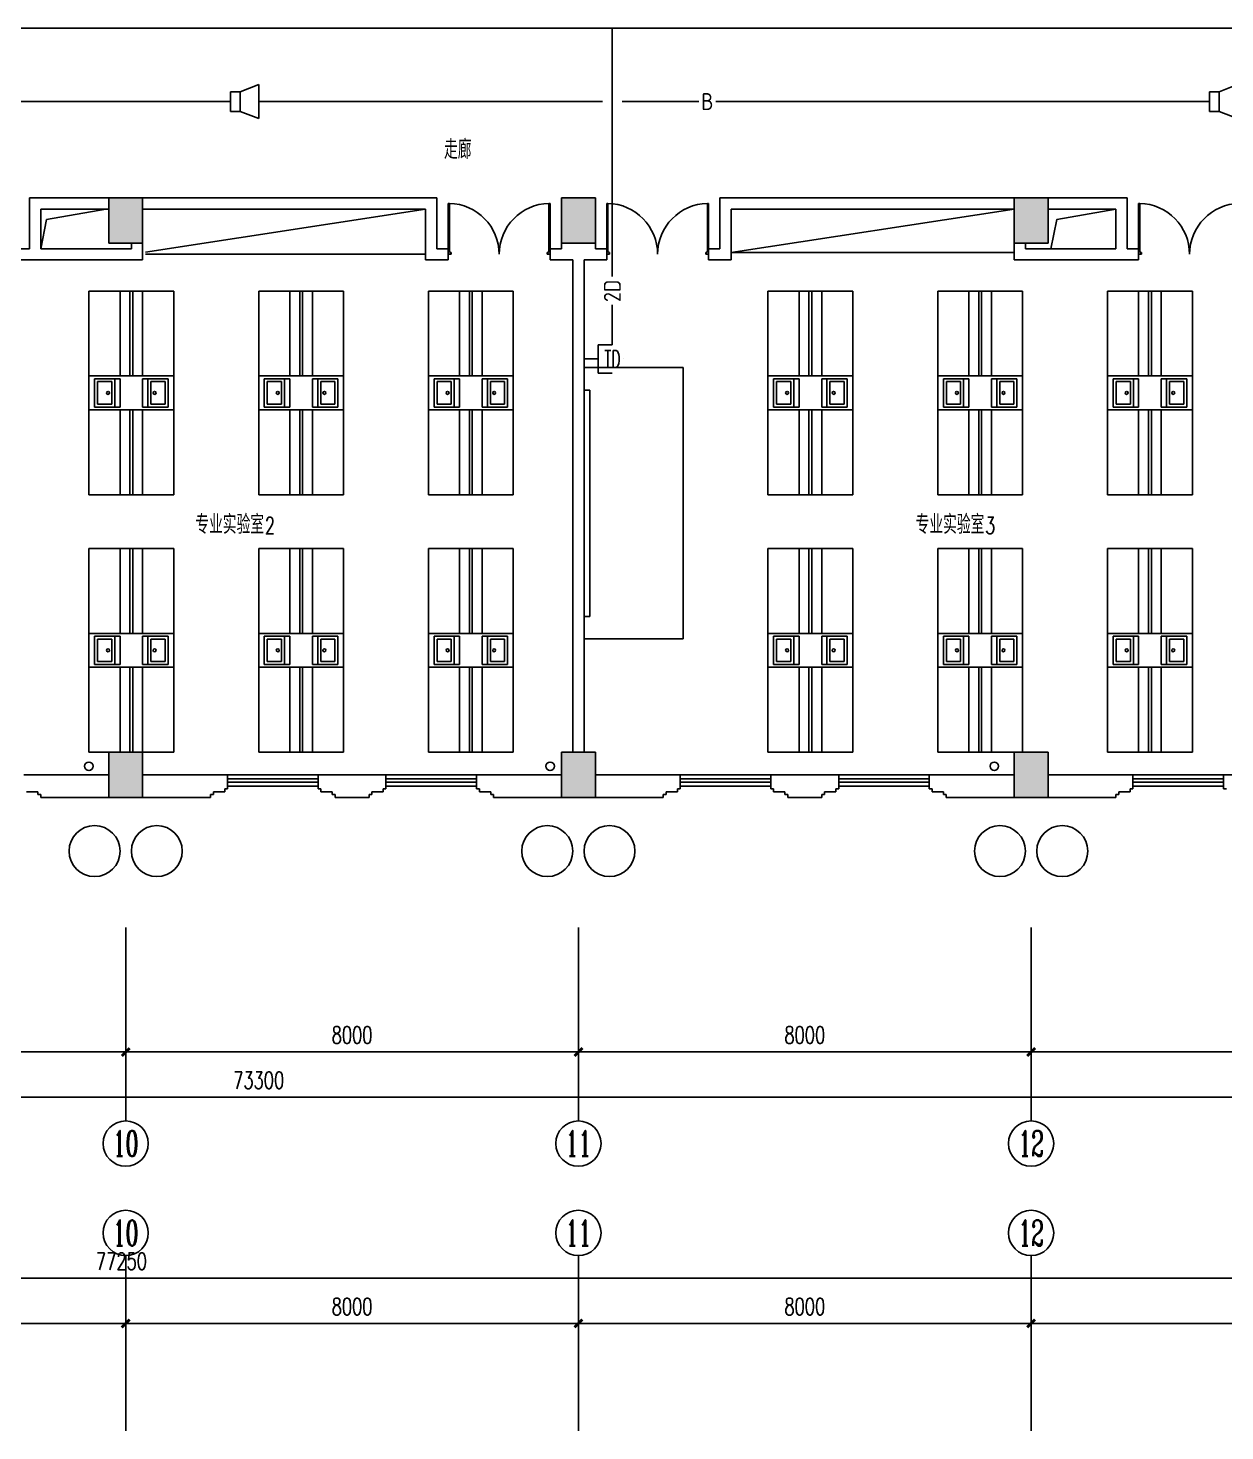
# Model space of a CAD drawing. Extents: x 190999 to 834799, y -200814 to 215286.
# Drawn here: x 361987 to 383137, y 26286 to 51086 of the extents above; entities that cross this region are included whole.
import ezdxf
from ezdxf.enums import TextEntityAlignment as Align

# ---------------------------------------------------------------- set-up
doc = ezdxf.new("R2010")
doc.units = 0
doc.header["$LTSCALE"] = 1000
doc.header["$MEASUREMENT"] = 0
for name, color, linetype in [('00-EQUIP', 3, 'Continuous'), ('00-SIG_TEXT', 7, 'Continuous'), ('00-WIRE-4', 6, 'Continuous'), ('A-墙线', 2, 'Continuous'), ('A-外包装修', 250, 'Continuous'), ('A-外窗', 145, 'Continuous'), ('A-家具', 250, 'Continuous'), ('A-门', 167, 'Continuous'), ('AXIS', 3, 'Continuous'), ('AXIS_TEXT', 7, 'Continuous'), ('COLUMN', 2, 'Continuous'), ('PUB_HATCH', 250, 'Continuous'), ('房间名称', 7, 'Continuous'), ('桥架', 1, 'Continuous'), ('洞口线', 177, 'Continuous'), ('雨水管', 3, 'Continuous')]:
    doc.layers.add(name, color=color, linetype=linetype)
doc.styles.add('-GBCBIGGBENOR', font='GBENOR.shx', dxfattribs={"bigfont": 'GBCBIG.shx'})
doc.styles.add('_COMPLEX', font='COMPLEX.shx', dxfattribs={"width": 0.5})
doc.styles.add('_TCH_AXIS', font='COMPLEX', dxfattribs={"bigfont": 'GBCBIG'})
doc.styles.add('_TCH_DIM', font='SIMPLEX', dxfattribs={"bigfont": 'GBCBIG'})
doc.styles.add('COMPLEX', font='COMPLEX')
doc.styles.add('DIM_FONT', font='SIMPLEX', dxfattribs={"width": 0.7, "bigfont": 'GBCBIG'})
doc.styles.get("Standard").update_dxf_attribs({"font": 'simhei.ttf'})
doc.styles.add('zz-1', font='arial.ttf', dxfattribs={"width": 0.8})
doc.dimstyles.new('DIMN', dxfattribs={"dimtxt": 300, "dimasz": 100, "dimexe": 250, "dimexo": 300, "dimgap": 150, "dimtad": 1, "dimdec": 0, "dimzin": 0, "dimdsep": 46, "dimtxsty": 'DIM_FONT', "dimblk": 'ARCHTICK', "dimcen": 0.09, "dimclrt": 7, "dimazin": 2, "dimtfac": 1, "dimtdec": 0, "dimtix": 1, "dimtmove": 2, "dimatfit": 3, "dimfxl": 0, "dimtolj": 1, "dimtzin": 0, "dimarcsym": 0})

# ---------------------------------------------------------------- blocks, each defined once
blk = doc.blocks.new('m1800')
at = {"layer": 'A-墙线'}
for p, q in [((-900, -100), (-900, 100)), ((900, -100), (900, 100))]:
    blk.add_line(p, q, dxfattribs=at)
at = {"layer": 'A-门'}
for p, q in [((-900, 900), (-900, 0)), ((-900, 900), (-880, 900)), ((-880, 900), (-880, 50)), ((880, 900), (880, 50)), ((900, 900), (880, 900)), ((900, 900), (900, 0)), ((-900, 50), (-870, 50)), ((-900, 0), (-850, 0)), ((-870, 50), (-870, 30)), ((-870, 30), (-850, 30)), ((-850, 30), (-850, 0)), ((850, 30), (850, 0)), ((870, 30), (850, 30)), ((900, 0), (850, 0)), ((870, 50), (870, 30)), ((900, 50), (870, 50))]:
    blk.add_line(p, q, dxfattribs=at)
for centre, start, end in [((-900, 0), 0, 88.7267), ((900, 0), 91.2733, 180)]:
    blk.add_arc(centre, 900, start, end, dxfattribs=at)
blk = doc.blocks.new('_ArchTick')
at = {"const_width": 0.5}
blk.add_lwpolyline([(-0.7, -0.7), (0.7, 0.7)], dxfattribs=at)
blk = doc.blocks.new('*D996')
at = {"layer": 'AXIS', "color": 0, "lineweight": -2}
for p, q in [((355712, 26586), (355712, 28436)), ((363712, 26586), (363712, 28436)), ((355712, 28186), (363712, 28186))]:
    blk.add_line(p, q, dxfattribs=at)
at = {"layer": 'Defpoints', "color": 0}
for p in [(363712, 28186), (355712, 26286), (363712, 26286)]:
    blk.add_point(p, dxfattribs=at)
at = {"layer": 'AXIS', "color": 0, "lineweight": -2, "xscale": 100, "yscale": 100, "zscale": 100, "rotation": 180}
blk.add_blockref('_ArchTick', (355712, 28186), dxfattribs=at)
at = {"layer": 'AXIS', "color": 0, "lineweight": -2, "xscale": 100, "yscale": 100, "zscale": 100}
blk.add_blockref('_ArchTick', (363712, 28186), dxfattribs=at)
at = {"layer": 'AXIS', "color": 7, "insert": (359712, 28486), "char_height": 300, "attachment_point": 5, "style": 'DIM_FONT'}
blk.add_mtext('\\A1;8000', dxfattribs=at)
blk = doc.blocks.new('*D997')
at = {"layer": 'AXIS', "color": 0, "lineweight": -2}
for p, q in [((363712, 26586), (363712, 28436)), ((371712, 26586), (371712, 28436)), ((363712, 28186), (371712, 28186))]:
    blk.add_line(p, q, dxfattribs=at)
at = {"layer": 'Defpoints', "color": 0}
for p in [(371712, 28186), (363712, 26286), (371712, 26286)]:
    blk.add_point(p, dxfattribs=at)
at = {"layer": 'AXIS', "color": 0, "lineweight": -2, "xscale": 100, "yscale": 100, "zscale": 100, "rotation": 180}
blk.add_blockref('_ArchTick', (363712, 28186), dxfattribs=at)
at = {"layer": 'AXIS', "color": 0, "lineweight": -2, "xscale": 100, "yscale": 100, "zscale": 100}
blk.add_blockref('_ArchTick', (371712, 28186), dxfattribs=at)
at = {"layer": 'AXIS', "color": 7, "insert": (367712, 28486), "char_height": 300, "attachment_point": 5, "style": 'DIM_FONT'}
blk.add_mtext('\\A1;8000', dxfattribs=at)
blk = doc.blocks.new('*D998')
at = {"layer": 'AXIS', "color": 0, "lineweight": -2}
for p, q in [((371712, 26586), (371712, 28436)), ((379712, 26586), (379712, 28436)), ((371712, 28186), (379712, 28186))]:
    blk.add_line(p, q, dxfattribs=at)
at = {"layer": 'Defpoints', "color": 0}
for p in [(379712, 28186), (371712, 26286), (379712, 26286)]:
    blk.add_point(p, dxfattribs=at)
at = {"layer": 'AXIS', "color": 0, "lineweight": -2, "xscale": 100, "yscale": 100, "zscale": 100, "rotation": 180}
blk.add_blockref('_ArchTick', (371712, 28186), dxfattribs=at)
at = {"layer": 'AXIS', "color": 0, "lineweight": -2, "xscale": 100, "yscale": 100, "zscale": 100}
blk.add_blockref('_ArchTick', (379712, 28186), dxfattribs=at)
at = {"layer": 'AXIS', "color": 7, "insert": (375712, 28486), "char_height": 300, "attachment_point": 5, "style": 'DIM_FONT'}
blk.add_mtext('\\A1;8000', dxfattribs=at)
blk = doc.blocks.new('*D999')
at = {"layer": 'AXIS', "color": 0, "lineweight": -2}
for p, q in [((379712, 26586), (379712, 28436)), ((387712, 26586), (387712, 28436)), ((379712, 28186), (387712, 28186))]:
    blk.add_line(p, q, dxfattribs=at)
at = {"layer": 'Defpoints', "color": 0}
for p in [(387712, 28186), (379712, 26286), (387712, 26286)]:
    blk.add_point(p, dxfattribs=at)
at = {"layer": 'AXIS', "color": 0, "lineweight": -2, "xscale": 100, "yscale": 100, "zscale": 100, "rotation": 180}
blk.add_blockref('_ArchTick', (379712, 28186), dxfattribs=at)
at = {"layer": 'AXIS', "color": 0, "lineweight": -2, "xscale": 100, "yscale": 100, "zscale": 100}
blk.add_blockref('_ArchTick', (387712, 28186), dxfattribs=at)
at = {"layer": 'AXIS', "color": 7, "insert": (383712, 28486), "char_height": 300, "attachment_point": 5, "style": 'DIM_FONT'}
blk.add_mtext('\\A1;8000', dxfattribs=at)
blk = doc.blocks.new('*D1003')
at = {"layer": 'AXIS', "color": 0, "lineweight": -2}
for p, q in [((325012, 26586), (325012, 29236)), ((402262, 26586), (402262, 29236)), ((325012, 28986), (402262, 28986))]:
    blk.add_line(p, q, dxfattribs=at)
at = {"layer": 'Defpoints', "color": 0}
for p in [(402262, 28986), (325012, 26286), (402262, 26286)]:
    blk.add_point(p, dxfattribs=at)
at = {"layer": 'AXIS', "color": 0, "lineweight": -2, "xscale": 100, "yscale": 100, "zscale": 100, "rotation": 180}
blk.add_blockref('_ArchTick', (325012, 28986), dxfattribs=at)
at = {"layer": 'AXIS', "color": 0, "lineweight": -2, "xscale": 100, "yscale": 100, "zscale": 100}
blk.add_blockref('_ArchTick', (402262, 28986), dxfattribs=at)
at = {"layer": 'AXIS', "color": 7, "insert": (363637, 29286), "char_height": 300, "attachment_point": 5, "style": 'DIM_FONT'}
blk.add_mtext('\\A1;77250', dxfattribs=at)
blk = doc.blocks.new('*D1064')
at = {"layer": 'AXIS', "color": 0, "lineweight": -2}
for p, q in [((355712, 34386), (355712, 32736)), ((363712, 34386), (363712, 32736)), ((355712, 32986), (363712, 32986))]:
    blk.add_line(p, q, dxfattribs=at)
at = {"layer": 'Defpoints', "color": 0}
for p in [(355712, 34686), (363712, 34686), (363712, 32986)]:
    blk.add_point(p, dxfattribs=at)
at = {"layer": 'AXIS', "color": 0, "lineweight": -2, "xscale": 100, "yscale": 100, "zscale": 100, "rotation": 180}
blk.add_blockref('_ArchTick', (355712, 32986), dxfattribs=at)
at = {"layer": 'AXIS', "color": 0, "lineweight": -2, "xscale": 100, "yscale": 100, "zscale": 100}
blk.add_blockref('_ArchTick', (363712, 32986), dxfattribs=at)
at = {"layer": 'AXIS', "color": 7, "insert": (359712, 33286), "char_height": 300, "attachment_point": 5, "style": 'DIM_FONT'}
blk.add_mtext('\\A1;8000', dxfattribs=at)
blk = doc.blocks.new('*D1065')
at = {"layer": 'AXIS', "color": 0, "lineweight": -2}
for p, q in [((363712, 34386), (363712, 32736)), ((371712, 34386), (371712, 32736)), ((363712, 32986), (371712, 32986))]:
    blk.add_line(p, q, dxfattribs=at)
at = {"layer": 'Defpoints', "color": 0}
for p in [(363712, 34686), (371712, 34686), (371712, 32986)]:
    blk.add_point(p, dxfattribs=at)
at = {"layer": 'AXIS', "color": 0, "lineweight": -2, "xscale": 100, "yscale": 100, "zscale": 100, "rotation": 180}
blk.add_blockref('_ArchTick', (363712, 32986), dxfattribs=at)
at = {"layer": 'AXIS', "color": 0, "lineweight": -2, "xscale": 100, "yscale": 100, "zscale": 100}
blk.add_blockref('_ArchTick', (371712, 32986), dxfattribs=at)
at = {"layer": 'AXIS', "color": 7, "insert": (367712, 33286), "char_height": 300, "attachment_point": 5, "style": 'DIM_FONT'}
blk.add_mtext('\\A1;8000', dxfattribs=at)
blk = doc.blocks.new('*D1066')
at = {"layer": 'AXIS', "color": 0, "lineweight": -2}
for p, q in [((371712, 34386), (371712, 32736)), ((379712, 34386), (379712, 32736)), ((371712, 32986), (379712, 32986))]:
    blk.add_line(p, q, dxfattribs=at)
at = {"layer": 'Defpoints', "color": 0}
for p in [(371712, 34686), (379712, 34686), (379712, 32986)]:
    blk.add_point(p, dxfattribs=at)
at = {"layer": 'AXIS', "color": 0, "lineweight": -2, "xscale": 100, "yscale": 100, "zscale": 100, "rotation": 180}
blk.add_blockref('_ArchTick', (371712, 32986), dxfattribs=at)
at = {"layer": 'AXIS', "color": 0, "lineweight": -2, "xscale": 100, "yscale": 100, "zscale": 100}
blk.add_blockref('_ArchTick', (379712, 32986), dxfattribs=at)
at = {"layer": 'AXIS', "color": 7, "insert": (375712, 33286), "char_height": 300, "attachment_point": 5, "style": 'DIM_FONT'}
blk.add_mtext('\\A1;8000', dxfattribs=at)
blk = doc.blocks.new('*D1067')
at = {"layer": 'AXIS', "color": 0, "lineweight": -2}
for p, q in [((379712, 34386), (379712, 32736)), ((387712, 34386), (387712, 32736)), ((379712, 32986), (387712, 32986))]:
    blk.add_line(p, q, dxfattribs=at)
at = {"layer": 'Defpoints', "color": 0}
for p in [(379712, 34686), (387712, 34686), (387712, 32986)]:
    blk.add_point(p, dxfattribs=at)
at = {"layer": 'AXIS', "color": 0, "lineweight": -2, "xscale": 100, "yscale": 100, "zscale": 100, "rotation": 180}
blk.add_blockref('_ArchTick', (379712, 32986), dxfattribs=at)
at = {"layer": 'AXIS', "color": 0, "lineweight": -2, "xscale": 100, "yscale": 100, "zscale": 100}
blk.add_blockref('_ArchTick', (387712, 32986), dxfattribs=at)
at = {"layer": 'AXIS', "color": 7, "insert": (383712, 33286), "char_height": 300, "attachment_point": 5, "style": 'DIM_FONT'}
blk.add_mtext('\\A1;8000', dxfattribs=at)
blk = doc.blocks.new('*D1071')
at = {"layer": 'AXIS', "color": 0, "lineweight": -2}
for p, q in [((329412, 34386), (329412, 31936)), ((402712, 34386), (402712, 31936)), ((329412, 32186), (402712, 32186))]:
    blk.add_line(p, q, dxfattribs=at)
at = {"layer": 'Defpoints', "color": 0}
for p in [(329412, 34686), (402712, 34686), (402712, 32186)]:
    blk.add_point(p, dxfattribs=at)
at = {"layer": 'AXIS', "color": 0, "lineweight": -2, "xscale": 100, "yscale": 100, "zscale": 100, "rotation": 180}
blk.add_blockref('_ArchTick', (329412, 32186), dxfattribs=at)
at = {"layer": 'AXIS', "color": 0, "lineweight": -2, "xscale": 100, "yscale": 100, "zscale": 100}
blk.add_blockref('_ArchTick', (402712, 32186), dxfattribs=at)
at = {"layer": 'AXIS', "color": 7, "insert": (366062, 32486), "char_height": 300, "attachment_point": 5, "style": 'DIM_FONT'}
blk.add_mtext('\\A1;73300', dxfattribs=at)
blk = doc.blocks.new('_AXISO')
blk.add_circle((0, 0), 0.5)
at = {"layer": 'AXIS_TEXT', "style": 'COMPLEX', "width": 1.041667}
blk.add_attdef('A', text='', height=0.56, dxfattribs=at).set_placement((-0.25, -0.28), (0.25, -0.28), align=Align.FIT)
blk = doc.blocks.new('$plan$00001609')
at = {"linetype": 'Continuous'}
for p, q in [((0, -251), (0, 251)), ((0, 251), (450, 251)), ((93, -251), (93, 251)), ((450, 251), (450, -251)), ((146, -199), (146, 199)), ((146, 199), (397, 199)), ((397, 199), (397, -199)), ((146, -199), (397, -199)), ((0, -251), (450, -251))]:
    blk.add_line(p, q, dxfattribs=at)
blk.add_line((238, 2), (238, 0))
blk.add_arc((212, 0), 26, 4.716, 0, dxfattribs=at)
at = {"style": 'zz-1'}
for tag in ['YSIZE', 'XSIZE']:
    blk.add_attdef(tag, (0, 0), '', height=0.5, dxfattribs=at)
blk = doc.blocks.new('_LINKPT1')
at = {"color": 0}
blk.add_line((0, 0), (0, 0), dxfattribs=at)
blk = doc.blocks.new('IO37IMB6')
for p, q in [((-0.5, 0.499), (-0.5, 0.999)), ((0.5, 0.999), (0.5, 0.499)), ((0.5, 0.499), (-0.5, 0.499)), ((0, 0.5), (0, 0))]:
    blk.add_line(p, q)
at = {"xscale": 0.002, "yscale": 0.002, "zscale": 0.002}
for p in [(0, 1.384), (-0.5, 0.499), (0.5, 0.499), (0, 0)]:
    blk.add_blockref('_LINKPT1', p, dxfattribs=at)
at = {"style": '_COMPLEX', "width": 0.6, "flags": 8}
blk.add_attdef('$TEXT$', text='', height=0.6, dxfattribs=at).set_placement((0, 1), align=Align.MIDDLE_CENTER)
at = {"flags": 9}
blk.add_attdef('A', (0, 0), '', height=0.00002, dxfattribs=at)
blk = doc.blocks.new('OS28WV87')
for p, q in [((0.35, 0.35), (1, 0.6)), ((1, 0.6), (1, -0.6)), ((0, 0.35), (0, -0.35)), ((0, 0.35), (0.35, 0.35)), ((0.35, 0.35), (0.35, -0.35)), ((0.35, -0.35), (0, -0.35)), ((1, -0.6), (0.35, -0.35))]:
    blk.add_line(p, q)
at = {"xscale": 0.002, "yscale": 0.002, "zscale": 0.002}
for p in [(0, 0), (0.175, 0.35), (1, 0), (0.175, -0.35)]:
    blk.add_blockref('_LINKPT1', p, dxfattribs=at)
at = {"flags": 9}
blk.add_attdef('A', (0, 0), '', height=0.00002, dxfattribs=at)

msp = doc.modelspace()

# ---------------------------------------------------------------- hatches: boundary and pattern name
at = {"layer": 'PUB_HATCH'}
for points in [[(364011.6, 47286.5), (364011.6, 48086.5), (363411.6, 48086.5), (363411.6, 47286.5)], [(372011.6, 47286.5), (372011.6, 48086.5), (371411.6, 48086.5), (371411.6, 47286.5)], [(380011.6, 47286.5), (380011.6, 48086.5), (379411.6, 48086.5), (379411.6, 47286.5)], [(364011.6, 37486.5), (364011.6, 38286.5), (363411.6, 38286.5), (363411.6, 37486.5)], [(372011.6, 37486.5), (372011.6, 38286.5), (371411.6, 38286.5), (371411.6, 37486.5)], [(380011.6, 37486.5), (380011.6, 38286.5), (379411.6, 38286.5), (379411.6, 37486.5)]]:
    msp.add_hatch(color=256, dxfattribs=at).paths.add_polyline_path(points)

# ---------------------------------------------------------------- linework, layer by layer
at = {"layer": '00-WIRE-4'}
for p, q in [((372311.1, 46691.8), (372311.1, 51086.5)), ((365561.6, 49786.5), (360486.1, 49786.5)), ((372136.1, 49786.5), (366061.6, 49786.5)), ((373838.2, 49786.5), (372486.1, 49786.5)), ((382861.6, 49786.5), (374143.2, 49786.5)), ((372311.1, 45486.5), (372311.1, 46191.2))]:
    msp.add_line(p, q, dxfattribs=at)
at = {"layer": 'A-墙线'}
for p, q in [((362011.6, 47186.5), (362011.6, 48086.5)), ((363411.6, 48086.5), (362011.6, 48086.5)), ((362211.6, 47186.5), (362211.6, 47886.5)), ((363411.6, 47886.5), (362211.6, 47886.5)), ((364011.6, 48086.5), (369211.6, 48086.5)), ((364011.6, 47886.5), (369011.6, 47886.5)), ((369011.6, 46986.5), (369011.6, 47886.5)), ((369211.6, 47186.5), (369211.6, 48086.5)), ((379411.6, 48086.5), (374211.6, 48086.5)), ((374211.6, 47186.5), (374211.6, 48086.5)), ((379411.6, 47886.5), (374411.6, 47886.5)), ((374411.6, 46986.5), (374411.6, 47886.5)), ((380011.6, 48086.5), (381411.6, 48086.5)), ((380011.6, 47886.5), (381211.6, 47886.5)), ((381211.6, 47186.5), (381211.6, 47886.5)), ((381411.6, 47186.5), (381411.6, 48086.5)), ((361811.6, 47186.5), (362011.6, 47186.5)), ((362211.6, 47186.5), (363811.6, 47186.5)), ((363811.6, 47186.5), (363811.6, 47286.5)), ((364011.6, 46986.5), (364011.6, 47286.5)), ((369411.6, 47186.5), (369211.6, 47186.5)), ((371411.6, 47186.5), (371211.6, 47186.5)), ((371411.6, 47286.5), (371411.6, 47186.5)), ((372011.6, 47286.5), (372011.6, 47186.5)), ((372011.6, 47186.5), (372211.6, 47186.5)), ((374011.6, 47186.5), (374211.6, 47186.5)), ((379411.6, 46986.5), (379411.6, 47286.5)), ((379611.6, 47186.5), (379611.6, 47286.5)), ((381211.6, 47186.5), (379611.6, 47186.5)), ((381611.6, 47186.5), (381411.6, 47186.5)), ((361811.6, 46986.5), (364011.6, 46986.5)), ((369411.6, 46986.5), (369011.6, 46986.5)), ((371211.6, 46986.5), (371611.6, 46986.5)), ((371611.6, 38286.5), (371611.6, 46986.5)), ((371811.6, 38286.5), (371811.6, 46986.5)), ((372211.6, 46986.5), (371811.6, 46986.5)), ((374011.6, 46986.5), (374411.6, 46986.5)), ((381611.6, 46986.5), (379411.6, 46986.5)), ((361911.6, 37886.5), (363411.6, 37886.5)), ((365511.6, 37886.5), (364011.6, 37886.5)), ((365511.6, 37636.5), (365511.6, 37886.5)), ((368311.6, 37886.5), (367111.6, 37886.5)), ((367111.6, 37636.5), (367111.6, 37886.5)), ((368311.6, 37636.5), (368311.6, 37886.5)), ((371411.6, 37886.5), (369911.6, 37886.5)), ((369911.6, 37636.5), (369911.6, 37886.5)), ((372011.6, 37886.5), (373511.6, 37886.5)), ((373511.6, 37636.5), (373511.6, 37886.5)), ((375111.6, 37886.5), (376311.6, 37886.5)), ((375111.6, 37636.5), (375111.6, 37886.5)), ((376311.6, 37636.5), (376311.6, 37886.5)), ((377911.6, 37886.5), (379411.6, 37886.5)), ((377911.6, 37636.5), (377911.6, 37886.5)), ((381511.6, 37886.5), (380011.6, 37886.5)), ((381511.6, 37636.5), (381511.6, 37886.5)), ((383611.6, 37886.5), (383111.6, 37886.5)), ((383111.6, 37636.5), (383111.6, 37886.5)), ((362161.6, 37586.5), (361961.6, 37586.5)), ((362161.6, 37536.5), (362161.6, 37586.5)), ((362211.6, 37536.5), (362161.6, 37536.5)), ((362211.6, 37486.5), (362211.6, 37536.5)), ((362211.6, 37486.5), (363411.6, 37486.5)), ((365211.6, 37486.5), (364011.6, 37486.5)), ((365211.6, 37486.5), (365211.6, 37536.5)), ((365211.6, 37536.5), (365261.6, 37536.5)), ((365261.6, 37536.5), (365261.6, 37586.5)), ((365261.6, 37586.5), (365461.6, 37586.5)), ((365461.6, 37636.5), (365511.6, 37636.5)), ((365461.6, 37586.5), (365461.6, 37636.5)), ((367161.6, 37636.5), (367111.6, 37636.5)), ((367161.6, 37586.5), (367161.6, 37636.5)), ((367361.6, 37586.5), (367161.6, 37586.5)), ((367361.6, 37536.5), (367361.6, 37586.5)), ((367411.6, 37536.5), (367361.6, 37536.5)), ((367411.6, 37486.5), (367411.6, 37536.5)), ((368011.6, 37486.5), (367411.6, 37486.5)), ((368011.6, 37486.5), (368011.6, 37536.5)), ((368011.6, 37536.5), (368061.6, 37536.5)), ((368061.6, 37536.5), (368061.6, 37586.5)), ((368061.6, 37586.5), (368261.6, 37586.5)), ((368261.6, 37636.5), (368311.6, 37636.5)), ((368261.6, 37586.5), (368261.6, 37636.5)), ((369961.6, 37636.5), (369911.6, 37636.5)), ((369961.6, 37586.5), (369961.6, 37636.5)), ((370161.6, 37586.5), (369961.6, 37586.5)), ((370161.6, 37536.5), (370161.6, 37586.5)), ((370211.6, 37536.5), (370161.6, 37536.5)), ((370211.6, 37486.5), (370211.6, 37536.5)), ((371411.6, 37486.5), (370211.6, 37486.5)), ((372011.6, 37486.5), (373211.6, 37486.5)), ((373211.6, 37486.5), (373211.6, 37536.5)), ((373211.6, 37536.5), (373261.6, 37536.5)), ((373261.6, 37536.5), (373261.6, 37586.5)), ((373261.6, 37586.5), (373461.6, 37586.5)), ((373461.6, 37636.5), (373511.6, 37636.5)), ((373461.6, 37586.5), (373461.6, 37636.5)), ((375161.6, 37636.5), (375111.6, 37636.5)), ((375161.6, 37586.5), (375161.6, 37636.5)), ((375361.6, 37586.5), (375161.6, 37586.5)), ((375361.6, 37536.5), (375361.6, 37586.5)), ((375411.6, 37536.5), (375361.6, 37536.5)), ((375411.6, 37486.5), (375411.6, 37536.5)), ((375411.6, 37486.5), (376011.6, 37486.5)), ((376011.6, 37486.5), (376011.6, 37536.5)), ((376011.6, 37536.5), (376061.6, 37536.5)), ((376061.6, 37536.5), (376061.6, 37586.5)), ((376061.6, 37586.5), (376261.6, 37586.5)), ((376261.6, 37636.5), (376311.6, 37636.5)), ((376261.6, 37586.5), (376261.6, 37636.5)), ((377961.6, 37636.5), (377911.6, 37636.5)), ((377961.6, 37586.5), (377961.6, 37636.5)), ((378161.6, 37586.5), (377961.6, 37586.5)), ((378161.6, 37536.5), (378161.6, 37586.5)), ((378211.6, 37536.5), (378161.6, 37536.5)), ((378211.6, 37486.5), (378211.6, 37536.5)), ((378211.6, 37486.5), (379411.6, 37486.5)), ((381211.6, 37486.5), (380011.6, 37486.5)), ((381211.6, 37486.5), (381211.6, 37536.5)), ((381211.6, 37536.5), (381261.6, 37536.5)), ((381261.6, 37536.5), (381261.6, 37586.5)), ((381261.6, 37586.5), (381461.6, 37586.5)), ((381461.6, 37636.5), (381511.6, 37636.5)), ((381461.6, 37586.5), (381461.6, 37636.5)), ((383161.6, 37636.5), (383111.6, 37636.5))]:
    msp.add_line(p, q, dxfattribs=at)
at = {"layer": 'A-外包装修'}
for centre in [(363161.6, 36536.5), (364261.6, 36536.5), (371161.6, 36536.5), (372261.6, 36536.5), (379161.6, 36536.5), (380261.6, 36536.5)]:
    msp.add_circle(centre, 450, dxfattribs=at)
at = {"layer": 'A-外窗'}
for p, q in [((365511.6, 37886.5), (367111.6, 37886.5)), ((365511.6, 37816.5), (367111.6, 37816.5)), ((365511.6, 37756.5), (367111.6, 37756.5)), ((369911.6, 37886.5), (368311.6, 37886.5)), ((369911.6, 37816.5), (368311.6, 37816.5)), ((369911.6, 37756.5), (368311.6, 37756.5)), ((373511.6, 37886.5), (375111.6, 37886.5)), ((373511.6, 37816.5), (375111.6, 37816.5)), ((373511.6, 37756.5), (375111.6, 37756.5)), ((377911.6, 37886.5), (376311.6, 37886.5)), ((377911.6, 37816.5), (376311.6, 37816.5)), ((377911.6, 37756.5), (376311.6, 37756.5)), ((381511.6, 37886.5), (383111.6, 37886.5)), ((381511.6, 37816.5), (383111.6, 37816.5)), ((381511.6, 37756.5), (383111.6, 37756.5)), ((365511.6, 37686.5), (367111.6, 37686.5)), ((369911.6, 37686.5), (368311.6, 37686.5)), ((373511.6, 37686.5), (375111.6, 37686.5)), ((377911.6, 37686.5), (376311.6, 37686.5)), ((381511.6, 37686.5), (383111.6, 37686.5))]:
    msp.add_line(p, q, dxfattribs=at)
at = {"layer": 'A-家具'}
for p, q in [((364061.6, 47124.6), (369011.6, 47886.5)), ((374411.6, 47116.9), (379411.6, 47886.5)), ((369011.6, 47086.5), (364061.6, 47086.5)), ((379411.6, 47116.9), (374411.6, 47116.9)), ((363061.6, 46436.5), (363061.6, 42836.5)), ((363061.6, 46436.5), (364561.6, 46436.5)), ((363611.6, 46436.5), (363611.6, 44936.5)), ((363786.6, 46436.5), (363786.6, 44936.5)), ((363836.6, 46436.5), (363836.6, 44936.5)), ((364011.6, 46436.5), (364011.6, 44936.5)), ((364561.6, 46436.5), (364561.6, 42836.5)), ((366061.6, 46436.5), (366061.6, 42836.5)), ((366061.6, 46436.5), (367561.6, 46436.5)), ((366611.6, 46436.5), (366611.6, 44936.5)), ((366786.6, 46436.5), (366786.6, 44936.5)), ((366836.6, 46436.5), (366836.6, 44936.5)), ((367011.6, 46436.5), (367011.6, 44936.5)), ((367561.6, 46436.5), (367561.6, 42836.5)), ((369061.6, 46436.5), (369061.6, 42836.5)), ((369061.6, 46436.5), (370561.6, 46436.5)), ((369611.6, 46436.5), (369611.6, 44936.5)), ((369786.6, 46436.5), (369786.6, 44936.5)), ((369836.6, 46436.5), (369836.6, 44936.5)), ((370011.6, 46436.5), (370011.6, 44936.5)), ((370561.6, 46436.5), (370561.6, 42836.5)), ((375061.6, 46436.5), (375061.6, 42836.5)), ((375061.6, 46436.5), (376561.6, 46436.5)), ((375611.6, 46436.5), (375611.6, 44936.5)), ((375786.6, 46436.5), (375786.6, 44936.5)), ((375836.6, 46436.5), (375836.6, 44936.5)), ((376011.6, 46436.5), (376011.6, 44936.5)), ((376561.6, 46436.5), (376561.6, 42836.5)), ((378061.6, 46436.5), (378061.6, 42836.5)), ((378061.6, 46436.5), (379561.6, 46436.5)), ((378611.6, 46436.5), (378611.6, 44936.5)), ((378786.6, 46436.5), (378786.6, 44936.5)), ((378836.6, 46436.5), (378836.6, 44936.5)), ((379011.6, 46436.5), (379011.6, 44936.5)), ((379561.6, 46436.5), (379561.6, 42836.5)), ((381061.6, 46436.5), (381061.6, 42836.5)), ((381061.6, 46436.5), (382561.6, 46436.5)), ((381611.6, 46436.5), (381611.6, 44936.5)), ((381786.6, 46436.5), (381786.6, 44936.5)), ((381836.6, 46436.5), (381836.6, 44936.5)), ((382011.6, 46436.5), (382011.6, 44936.5)), ((382561.6, 46436.5), (382561.6, 42836.5)), ((363061.6, 44936.5), (364561.6, 44936.5)), ((366061.6, 44936.5), (367561.6, 44936.5)), ((369061.6, 44936.5), (370561.6, 44936.5)), ((371811.6, 45086.5), (373561.6, 45086.5)), ((373561.6, 45086.5), (373561.6, 40286.5)), ((375061.6, 44936.5), (376561.6, 44936.5)), ((378061.6, 44936.5), (379561.6, 44936.5)), ((381061.6, 44936.5), (382561.6, 44936.5)), ((371811.6, 44686.5), (371911.6, 44686.5)), ((371911.6, 44686.5), (371911.6, 40686.5)), ((363061.6, 44336.5), (364561.6, 44336.5)), ((363611.6, 44336.5), (363611.6, 42836.5)), ((363786.6, 44336.5), (363786.6, 42836.5)), ((363836.6, 44336.5), (363836.6, 42836.5)), ((364011.6, 44336.5), (364011.6, 42836.5)), ((366061.6, 44336.5), (367561.6, 44336.5)), ((366611.6, 44336.5), (366611.6, 42836.5)), ((366786.6, 44336.5), (366786.6, 42836.5)), ((366836.6, 44336.5), (366836.6, 42836.5)), ((367011.6, 44336.5), (367011.6, 42836.5)), ((369061.6, 44336.5), (370561.6, 44336.5)), ((369611.6, 44336.5), (369611.6, 42836.5)), ((369786.6, 44336.5), (369786.6, 42836.5)), ((369836.6, 44336.5), (369836.6, 42836.5)), ((370011.6, 44336.5), (370011.6, 42836.5)), ((375061.6, 44336.5), (376561.6, 44336.5)), ((375611.6, 44336.5), (375611.6, 42836.5)), ((375786.6, 44336.5), (375786.6, 42836.5)), ((375836.6, 44336.5), (375836.6, 42836.5)), ((376011.6, 44336.5), (376011.6, 42836.5)), ((378061.6, 44336.5), (379561.6, 44336.5)), ((378611.6, 44336.5), (378611.6, 42836.5)), ((378786.6, 44336.5), (378786.6, 42836.5)), ((378836.6, 44336.5), (378836.6, 42836.5)), ((379011.6, 44336.5), (379011.6, 42836.5)), ((381061.6, 44336.5), (382561.6, 44336.5)), ((381611.6, 44336.5), (381611.6, 42836.5)), ((381786.6, 44336.5), (381786.6, 42836.5)), ((381836.6, 44336.5), (381836.6, 42836.5)), ((382011.6, 44336.5), (382011.6, 42836.5)), ((363061.6, 42836.5), (364561.6, 42836.5)), ((366061.6, 42836.5), (367561.6, 42836.5)), ((369061.6, 42836.5), (370561.6, 42836.5)), ((375061.6, 42836.5), (376561.6, 42836.5)), ((378061.6, 42836.5), (379561.6, 42836.5)), ((381061.6, 42836.5), (382561.6, 42836.5)), ((363061.6, 41886.5), (363061.6, 38286.5)), ((363061.6, 41886.5), (364561.6, 41886.5)), ((363611.6, 41886.5), (363611.6, 40386.5)), ((363786.6, 41886.5), (363786.6, 40386.5)), ((363836.6, 41886.5), (363836.6, 40386.5)), ((364011.6, 41886.5), (364011.6, 40386.5)), ((364561.6, 41886.5), (364561.6, 38286.5)), ((366061.6, 41886.5), (366061.6, 38286.5)), ((366061.6, 41886.5), (367561.6, 41886.5)), ((366611.6, 41886.5), (366611.6, 40386.5)), ((366786.6, 41886.5), (366786.6, 40386.5)), ((366836.6, 41886.5), (366836.6, 40386.5)), ((367011.6, 41886.5), (367011.6, 40386.5)), ((367561.6, 41886.5), (367561.6, 38286.5)), ((369061.6, 41886.5), (369061.6, 38286.5)), ((369061.6, 41886.5), (370561.6, 41886.5)), ((369611.6, 41886.5), (369611.6, 40386.5)), ((369786.6, 41886.5), (369786.6, 40386.5)), ((369836.6, 41886.5), (369836.6, 40386.5)), ((370011.6, 41886.5), (370011.6, 40386.5)), ((370561.6, 41886.5), (370561.6, 38286.5)), ((375061.6, 41886.5), (375061.6, 38286.5)), ((375061.6, 41886.5), (376561.6, 41886.5)), ((375611.6, 41886.5), (375611.6, 40386.5)), ((375786.6, 41886.5), (375786.6, 40386.5)), ((375836.6, 41886.5), (375836.6, 40386.5)), ((376011.6, 41886.5), (376011.6, 40386.5)), ((376561.6, 41886.5), (376561.6, 38286.5)), ((378061.6, 41886.5), (378061.6, 38286.5)), ((378061.6, 41886.5), (379561.6, 41886.5)), ((378611.6, 41886.5), (378611.6, 40386.5)), ((378786.6, 41886.5), (378786.6, 40386.5)), ((378836.6, 41886.5), (378836.6, 40386.5)), ((379011.6, 41886.5), (379011.6, 40386.5)), ((379561.6, 41886.5), (379561.6, 38286.5)), ((381061.6, 41886.5), (381061.6, 38286.5)), ((381061.6, 41886.5), (382561.6, 41886.5)), ((381611.6, 41886.5), (381611.6, 40386.5)), ((381786.6, 41886.5), (381786.6, 40386.5)), ((381836.6, 41886.5), (381836.6, 40386.5)), ((382011.6, 41886.5), (382011.6, 40386.5)), ((382561.6, 41886.5), (382561.6, 38286.5)), ((371811.6, 40686.5), (371911.6, 40686.5)), ((363061.6, 40386.5), (364561.6, 40386.5)), ((366061.6, 40386.5), (367561.6, 40386.5)), ((369061.6, 40386.5), (370561.6, 40386.5)), ((371811.6, 40286.5), (373561.6, 40286.5)), ((375061.6, 40386.5), (376561.6, 40386.5)), ((378061.6, 40386.5), (379561.6, 40386.5)), ((381061.6, 40386.5), (382561.6, 40386.5)), ((363061.6, 39786.5), (364561.6, 39786.5)), ((363611.6, 39786.5), (363611.6, 38286.5)), ((363786.6, 39786.5), (363786.6, 38286.5)), ((363836.6, 39786.5), (363836.6, 38286.5)), ((364011.6, 39786.5), (364011.6, 38286.5)), ((366061.6, 39786.5), (367561.6, 39786.5)), ((366611.6, 39786.5), (366611.6, 38286.5)), ((366786.6, 39786.5), (366786.6, 38286.5)), ((366836.6, 39786.5), (366836.6, 38286.5)), ((367011.6, 39786.5), (367011.6, 38286.5)), ((369061.6, 39786.5), (370561.6, 39786.5)), ((369611.6, 39786.5), (369611.6, 38286.5)), ((369786.6, 39786.5), (369786.6, 38286.5)), ((369836.6, 39786.5), (369836.6, 38286.5)), ((370011.6, 39786.5), (370011.6, 38286.5)), ((375061.6, 39786.5), (376561.6, 39786.5)), ((375611.6, 39786.5), (375611.6, 38286.5)), ((375786.6, 39786.5), (375786.6, 38286.5)), ((375836.6, 39786.5), (375836.6, 38286.5)), ((376011.6, 39786.5), (376011.6, 38286.5)), ((378061.6, 39786.5), (379561.6, 39786.5)), ((378611.6, 39786.5), (378611.6, 38286.5)), ((378786.6, 39786.5), (378786.6, 38286.5)), ((378836.6, 39786.5), (378836.6, 38286.5)), ((379011.6, 39786.5), (379011.6, 38286.5)), ((381061.6, 39786.5), (382561.6, 39786.5)), ((381611.6, 39786.5), (381611.6, 38286.5)), ((381786.6, 39786.5), (381786.6, 38286.5)), ((381836.6, 39786.5), (381836.6, 38286.5)), ((382011.6, 39786.5), (382011.6, 38286.5)), ((363061.6, 38286.5), (364561.6, 38286.5)), ((366061.6, 38286.5), (367561.6, 38286.5)), ((369061.6, 38286.5), (370561.6, 38286.5)), ((375061.6, 38286.5), (376561.6, 38286.5)), ((378061.6, 38286.5), (379561.6, 38286.5)), ((381061.6, 38286.5), (382561.6, 38286.5))]:
    msp.add_line(p, q, dxfattribs=at)
at = {"layer": 'AXIS'}
for p, q in [((363711.6, 35186.5), (363711.6, 31767.4)), ((371711.6, 35186.5), (371711.6, 31767.4)), ((379711.6, 35186.5), (379711.6, 31767.4)), ((363711.6, 26286.5), (363711.6, 29387)), ((371711.6, 26286.5), (371711.6, 29386.5)), ((379711.6, 26286.5), (379711.6, 29386.5))]:
    msp.add_line(p, q, dxfattribs=at)
at = {"layer": 'COLUMN'}
for p, q in [((364011.6, 48086.5), (363411.6, 48086.5)), ((363411.6, 48086.5), (363411.6, 47286.5)), ((364011.6, 47286.5), (364011.6, 48086.5)), ((372011.6, 48086.5), (371411.6, 48086.5)), ((371411.6, 48086.5), (371411.6, 47286.5)), ((372011.6, 47286.5), (372011.6, 48086.5)), ((380011.6, 48086.5), (379411.6, 48086.5)), ((379411.6, 48086.5), (379411.6, 47286.5)), ((380011.6, 47286.5), (380011.6, 48086.5)), ((363411.6, 47286.5), (364011.6, 47286.5)), ((371411.6, 47286.5), (372011.6, 47286.5)), ((379411.6, 47286.5), (380011.6, 47286.5)), ((364011.6, 38286.5), (363411.6, 38286.5)), ((363411.6, 38286.5), (363411.6, 37486.5)), ((364011.6, 37486.5), (364011.6, 38286.5)), ((372011.6, 38286.5), (371411.6, 38286.5)), ((371411.6, 38286.5), (371411.6, 37486.5)), ((372011.6, 37486.5), (372011.6, 38286.5)), ((380011.6, 38286.5), (379411.6, 38286.5)), ((379411.6, 38286.5), (379411.6, 37486.5)), ((380011.6, 37486.5), (380011.6, 38286.5)), ((363411.6, 37486.5), (364011.6, 37486.5)), ((371411.6, 37486.5), (372011.6, 37486.5)), ((379411.6, 37486.5), (380011.6, 37486.5))]:
    msp.add_line(p, q, dxfattribs=at)
at = {"layer": '桥架'}
msp.add_line((330011.6, 51086.5), (402711.6, 51086.5), dxfattribs=at)
at = {"layer": '洞口线', "ltscale": 2}
for points in [[(362211.6, 47186.5), (362314.4, 47699.3), (363361.6, 47886.5)], [(380061.6, 47186.5), (380164.4, 47699.3), (381211.6, 47886.5)]]:
    msp.add_lwpolyline(points, dxfattribs=at)
at = {"layer": '雨水管'}
for centre in [(363061.6, 38036.5), (371211.6, 38036.5), (379061.6, 38036.5)]:
    msp.add_circle(centre, 75, dxfattribs=at)

# ---------------------------------------------------------------- block references
at = {"layer": '00-EQUIP', "xscale": 500, "yscale": 500, "zscale": 500}
for p in [(365561.6, 49786.5), (382861.6, 49786.5)]:
    msp.add_blockref('OS28WV87', p, dxfattribs=at)
at = {"layer": '00-EQUIP'}
ref = msp.add_blockref('IO37IMB6', (371811.6, 45236.5), dxfattribs=dict(at, xscale=500, yscale=500, zscale=500, rotation=270))
ref.add_attrib('$TEXT$', 'TD', dxfattribs={"layer": '0', "height": 300, "style": '_COMPLEX', "width": 0.6, "flags": 8}).set_placement((372311.6, 45236.5), align=Align.MIDDLE_CENTER)
at = {"layer": 'A-家具', "yscale": -1, "rotation": 180}
for p in [(363611.6, 44636.5), (366611.6, 44636.5), (369611.6, 44636.5), (375611.6, 44636.5), (378611.6, 44636.5), (381611.6, 44636.5), (363611.6, 40086.5), (366611.6, 40086.5), (369611.6, 40086.5), (375611.6, 40086.5), (378611.6, 40086.5), (381611.6, 40086.5)]:
    msp.add_blockref('$plan$00001609', p, dxfattribs=at)
at = {"layer": 'A-家具'}
for p in [(364011.6, 44636.5), (367011.6, 44636.5), (370011.6, 44636.5), (376011.6, 44636.5), (379011.6, 44636.5), (382011.6, 44636.5), (364011.6, 40086.5), (367011.6, 40086.5), (370011.6, 40086.5), (376011.6, 40086.5), (379011.6, 40086.5), (382011.6, 40086.5)]:
    msp.add_blockref('$plan$00001609', p, dxfattribs=at)
at = {"layer": 'A-门', "xscale": -1}
for p in [(370311.6, 47086.5), (382511.6, 47086.5)]:
    msp.add_blockref('m1800', p, dxfattribs=at)
at = {"layer": 'A-门'}
msp.add_blockref('m1800', (373111.6, 47086.5), dxfattribs=at)
at = {"layer": 'AXIS'}
ref = msp.add_blockref('_AXISO', (363711.6, 31367.4), dxfattribs=dict(at, xscale=800, yscale=800, zscale=800))
ref.add_attrib('A', '10', dxfattribs={"layer": 'AXIS_TEXT', "height": 452.55, "style": '_TCH_AXIS', "width": 0.724138}).set_placement((363485.4, 31141.1), (363937.9, 31141.1), align=Align.FIT)
ref = msp.add_blockref('_AXISO', (371711.6, 31367.4), dxfattribs=dict(at, xscale=800, yscale=800, zscale=800))
ref.add_attrib('A', '11', dxfattribs={"layer": 'AXIS_TEXT', "height": 452.55, "style": '_TCH_AXIS', "width": 0.875}).set_placement((371485.4, 31141.1), (371937.9, 31141.1), align=Align.FIT)
ref = msp.add_blockref('_AXISO', (379711.6, 31367.4), dxfattribs=dict(at, xscale=800, yscale=800, zscale=800))
ref.add_attrib('A', '12', dxfattribs={"layer": 'AXIS_TEXT', "height": 452.55, "style": '_TCH_AXIS', "width": 0.724138}).set_placement((379485.4, 31141.1), (379937.9, 31141.1), align=Align.FIT)
ref = msp.add_blockref('_AXISO', (363711.6, 29787), dxfattribs=dict(at, xscale=800, yscale=800, zscale=800))
ref.add_attrib('A', '10', dxfattribs={"layer": 'AXIS_TEXT', "height": 452.55, "style": '_TCH_AXIS', "width": 0.724138}).set_placement((363485.4, 29560.7), (363937.9, 29560.7), align=Align.FIT)
ref = msp.add_blockref('_AXISO', (371711.6, 29786.5), dxfattribs=dict(at, xscale=800, yscale=800, zscale=800))
ref.add_attrib('A', '11', dxfattribs={"layer": 'AXIS_TEXT', "height": 452.55, "style": '_TCH_AXIS', "width": 0.875}).set_placement((371485.4, 29560.2), (371937.9, 29560.2), align=Align.FIT)
ref = msp.add_blockref('_AXISO', (379711.6, 29786.5), dxfattribs=dict(at, xscale=800, yscale=800, zscale=800))
ref.add_attrib('A', '12', dxfattribs={"layer": 'AXIS_TEXT', "height": 452.55, "style": '_TCH_AXIS', "width": 0.724138}).set_placement((379485.4, 29560.2), (379937.9, 29560.2), align=Align.FIT)

# ---------------------------------------------------------------- texts
at = {"layer": '00-SIG_TEXT', "style": '-GBCBIGGBENOR'}
msp.add_text('B', height=300, dxfattribs=at).set_placement((373990.7, 49786.5), align=Align.MIDDLE_CENTER)
msp.add_text('2D', height=300, rotation=90, dxfattribs=at).set_placement((372311.1, 46441.5), align=Align.MIDDLE_CENTER)
at = {"layer": '房间名称', "style": '_TCH_DIM'}
for s, p in [('走廊', (369336.6, 48773.4)), ('专业实验室', (364942, 42143.2)), ('专业实验室', (377670.5, 42143.2))]:
    msp.add_text(s, height=337.59, dxfattribs=at).set_placement(p)
at = {"layer": '房间名称', "style": '_TCH_DIM', "width": 0.705882}
for s, p in [('2', (366170.7, 42143.2)), ('3', (378899.2, 42143.2))]:
    msp.add_text(s, height=297.5, dxfattribs=at).set_placement(p)

# ---------------------------------------------------------------- dimensions: what is measured, and where the dimension line sits
at = {"layer": 'AXIS'}
for p1, p2, distance, picture, middle in [((329411.6, 34686.5), (402711.6, 34686.5), -2500, '*D1071', (366061.6, 32486.5)), ((355711.6, 34686.5), (363711.6, 34686.5), -1700, '*D1064', (359711.6, 33286.5)), ((363711.6, 34686.5), (371711.6, 34686.5), -1700, '*D1065', (367711.6, 33286.5)), ((371711.6, 34686.5), (379711.6, 34686.5), -1700, '*D1066', (375711.6, 33286.5)), ((379711.6, 34686.5), (387711.6, 34686.5), -1700, '*D1067', (383711.6, 33286.5)), ((325011.8, 26286.5), (402261.6, 26286.5), 2700, '*D1003', (363636.7, 29286.5)), ((355711.6, 26286.5), (363711.6, 26286.5), 1900, '*D996', (359711.6, 28486.5)), ((363711.6, 26286.5), (371711.6, 26286.5), 1900, '*D997', (367711.6, 28486.5)), ((371711.6, 26286.5), (379711.6, 26286.5), 1900, '*D998', (375711.6, 28486.5)), ((379711.6, 26286.5), (387711.6, 26286.5), 1900, '*D999', (383711.6, 28486.5))]:
    dim = msp.add_aligned_dim(p1=p1, p2=p2, distance=distance, dimstyle='DIMN', dxfattribs=at)
    dim.commit()
    dim.dimension.update_dxf_attribs({"geometry": picture, "text_midpoint": middle})

doc.saveas('drawing.dxf')
